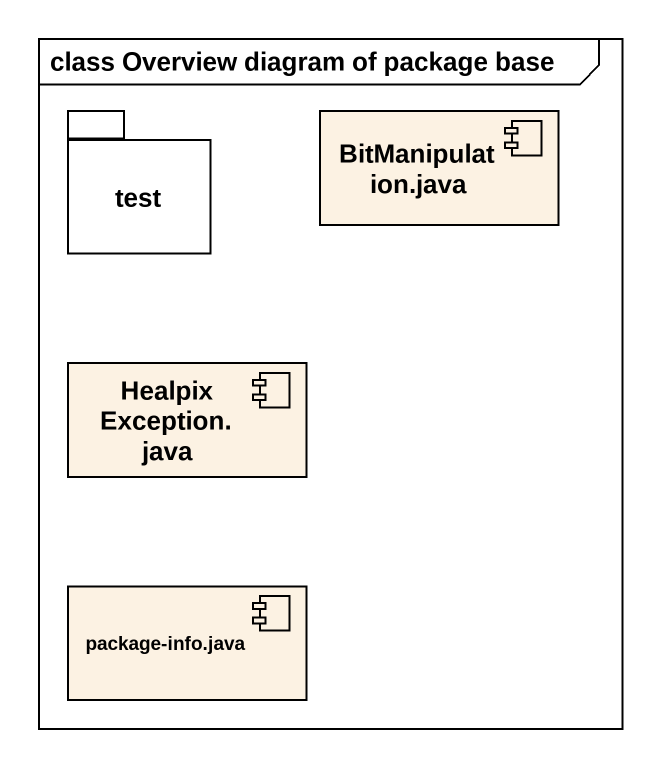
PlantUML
@startuml
mainframe class Overview diagram of package base
package test {
}
component "BitManipulation.java" as BitManipulation_java
component "HealpixException.java" as HealpixException_java
component "package-info.java" as package_info_java
@enduml
